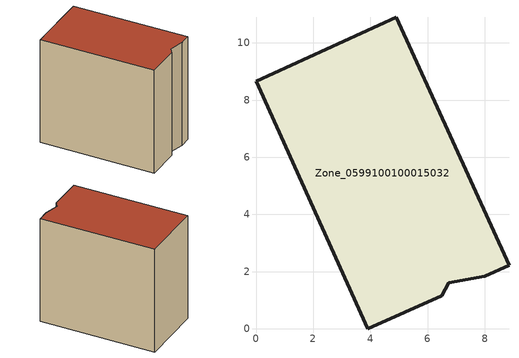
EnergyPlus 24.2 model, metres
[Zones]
Zone_0599100100015032
 floor ground (C_G): 8.85,2.23 8,1.85 6.74,1.61 6.5,1.17 3.92,0 0,8.67 4.91,10.9 z0
 wall outside (C_F): 0,8.67 3.92,0 6.5,1.17 6.74,1.61 8,1.85 8.85,2.23 4.91,10.9 0,8.67 z0:8.88
 roof outside (C_R): 8,1.85 8.85,2.23 4.91,10.9 0,8.67 3.92,0 6.5,1.17 6.74,1.61 z8.88
[BUILDING]
Pand.0599100100015032: North Axis=0; Terrain=City; Loads Convergence Tolerance Value=0.04; Temperature Convergence Tolerance Value=0.4; Solar Distribution=FullExterior; Maximum Number of Warmup Days=25; Minimum Number of Warmup Days=1
[Site:Location]
Rotterdam.The.Hague.AP_ZH_NLD Design_Conditions: Latitude=51.96; Longitude=4.45; Time Zone=1; Elevation=-4.5
[SITE:GROUNDTEMPERATURE:BUILDINGSURFACE]
18, 18, 18, 18, 18, 18, 18, 18, 18, 18, 18, 18
[MATERIAL] Thermal Absorptance=0.9; Solar Absorptance=0.7; Visible Absorptance=0.7
Name | Roughness | Thickness | Conductivity | Density | Specific Heat
G.TI.2015-2018 | MediumSmooth | 0.15 | 0.0428571 | 540 | 1210
F.TI.2015-2018 | Rough | 0.3 | 0.0666667 | 1920 | 840
R.TI.2015-2018 | MediumRough | 0.2 | 0.0333333 | 1500 | 1000
[CONSTRUCTION]
C_G: G.TI.2015-2018
C_F: F.TI.2015-2018
C_R: R.TI.2015-2018
[ZONE]
Zone_0599100100015032: Type=1; Multiplier=1; Ceiling Height=Autocalculate; Volume=Autocalculate; Floor Area=autocalculate; Part of Total Floor Area=Yes
[ZONEINFILTRATION:DESIGNFLOWRATE]
Infil_Zone_0599100100015032: Zone or ZoneList or Space or SpaceList=Zone_0599100100015032; Schedule=AlwaysOn; Design Flow Rate Calculation Method=Flow/Area; Flow Rate per Floor Area=0.0015; Constant Term Coefficient=1; Temperature Term Coefficient=0; Velocity Term Coefficient=0; Velocity Squared Term Coefficient=0
[HVACTEMPLATE:ZONE:IDEALLOADSAIRSYSTEM]
Zone_0599100100015032: Maximum Heating Supply Air Temperature=50; Minimum Cooling Supply Air Temperature=13; Maximum Heating Supply Air Humidity Ratio=0.0156; Minimum Cooling Supply Air Humidity Ratio=0.0077; Heating Limit=NoLimit; Cooling Limit=NoLimit; Dehumidification Control Type=ConstantSensibleHeatRatio; Cooling Sensible Heat Ratio=0.7; Dehumidification Setpoint=60; Humidification Control Type=None; Humidification Setpoint=30; Outdoor Air Method=None; Outdoor Air Flow Rate per Person=0.00944; Outdoor Air Flow Rate per Zone Floor Area=0; Outdoor Air Flow Rate per Zone=0; Demand Controlled Ventilation Type=None; Outdoor Air Economizer Type=NoEconomizer; Heat Recovery Type=None; Sensible Heat Recovery Effectiveness=0.7; Latent Heat Recovery Effectiveness=0.65
[ZONECONTROL:THERMOSTAT]
ThermostatControl_Zone_0599100100015032: Zone or ZoneList=Zone_0599100100015032; Control Type Schedule=DualSetpointControlType; Control 1=Thermostat_Zone_0599100100015032; Temperature Difference Between Cutout And Setpoint=0
[THERMOSTATSETPOINT:DUALSETPOINT]
Thermostat_Zone_0599100100015032: Heating Setpoint Temperature Schedule=HeatingSetpoint_Zone_0599100100015032; Cooling Setpoint Temperature Schedule=CoolingSetpoint_Zone_0599100100015032
[SCHEDULE:COMPACT]
HeatingSetpoint_Zone_0599100100015032: Through: 12/31, For: AllDays, Until: 24:00, 21
CoolingSetpoint_Zone_0599100100015032: Through: 12/31, For: AllDays, Until: 24:00, 24
DualSetpointControlType: Through: 12/31, For: AllDays, Until: 24:00, 4
AlwaysOn: Through: 12/31, For: AllDays, Until: 24:00, 1
